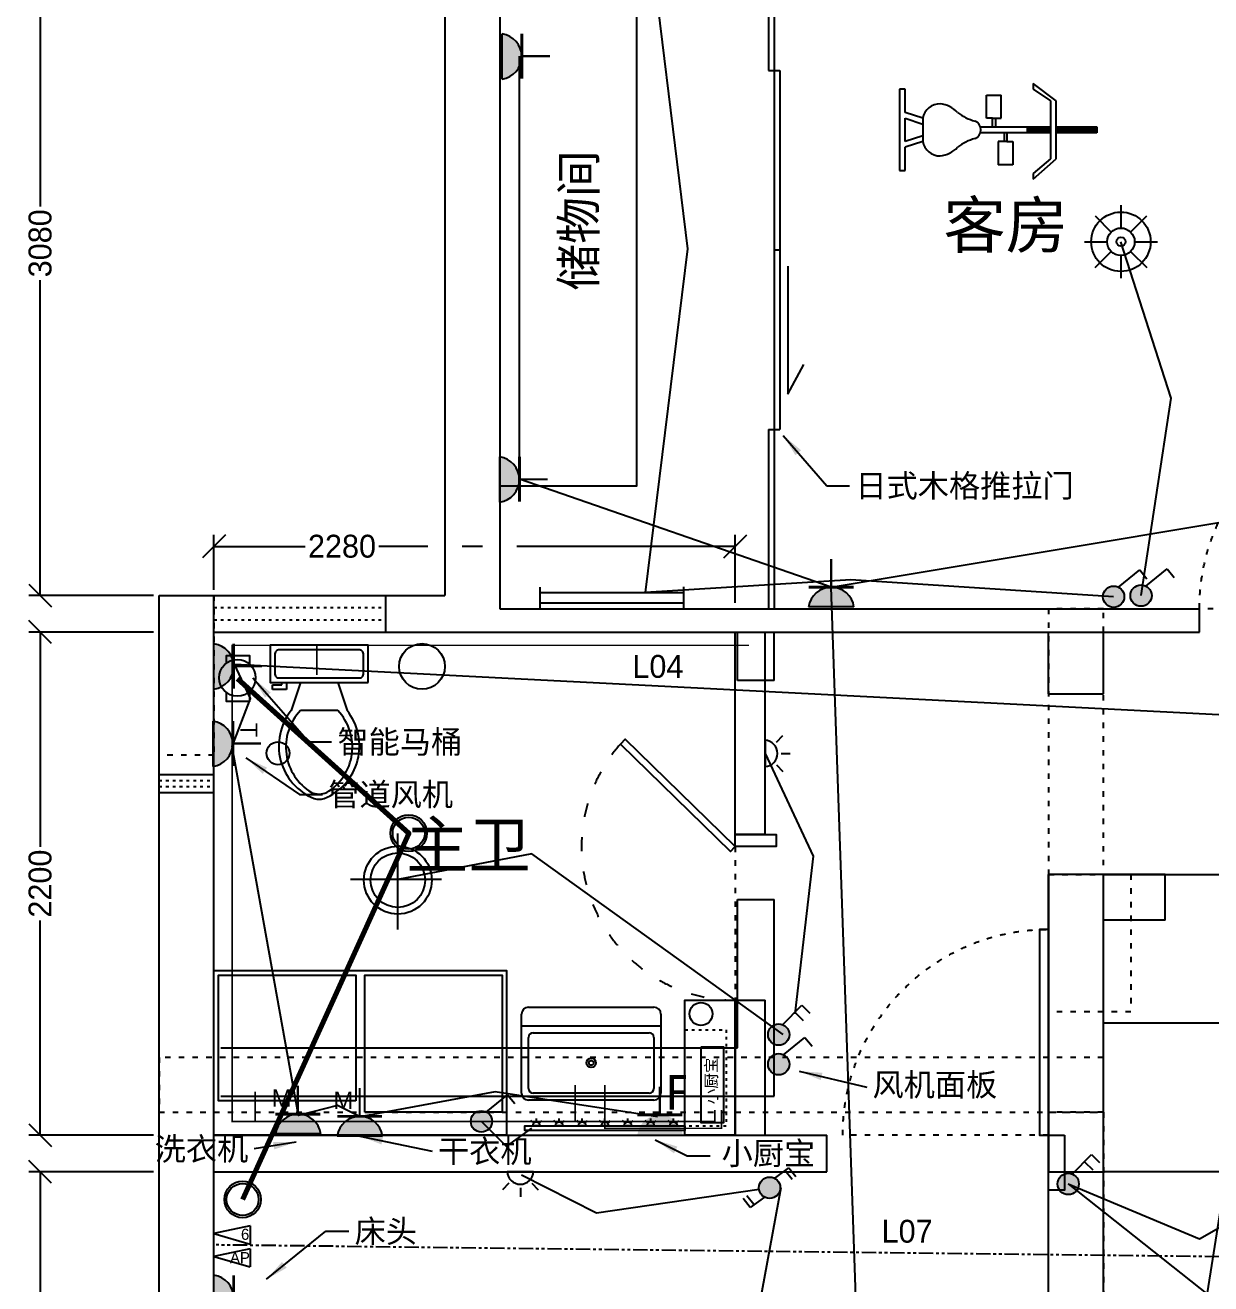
# Model space of a CAD drawing. Header units: millimetres. Extents: x -19825 to 39593, y -31971 to 32026.
# Drawn here: x 334 to 5520, y 6240 to 11744 of the extents above; entities that cross this region are included whole.
import ezdxf

# ---------------------------------------------------------------- set-up
doc = ezdxf.new("R2010")
doc.units = ezdxf.units.MM
for name, pattern in [('ACAD_ISO03W100', [30, 12, -18]), ('DASHED2', [0.25, 0.125, -0.125]), ('PHANTOM2', [1.25, 0.625, -0.125, 0.125, -0.125, 0.125, -0.125])]:
    doc.linetypes.add(name, pattern=pattern)
for name, color, linetype in [('air supply', 3, 'Continuous'), ('blocks', 253, 'Continuous'), ('carbinet', 210, 'Continuous'), ('column', 1, 'ACAD_ISO03W100'), ('dim', 7, 'Continuous'), ('doors', 40, 'Continuous'), ('light current', 110, 'Continuous'), ('lighting', 6, 'Continuous'), ('new wall', 90, 'Continuous'), ('removed-wall', 253, 'Continuous'), ('strong current', 1, 'Continuous'), ('wall', 7, 'Continuous'), ('water supply', 7, 'Continuous'), ('windows', 140, 'Continuous')]:
    doc.layers.add(name, color=color, linetype=linetype)
doc.styles.add('Century Gothic', font='Century Gothic')
doc.styles.get("Standard").update_dxf_attribs({"font": 'Heiti SC.ttf'})
doc.styles.add('汉字', font='', dxfattribs={"width": 0.65, "height": 75})
doc.styles.get('汉字').set_extended_font_data('FangSong_GB2312')
doc.linetypes.add('ZIGZAG', pattern='A,0.00254,-5.08,[131,ltypeshp.shx,S=5.08,R=0,X=-5.08,Y=0],-10.16,[131,ltypeshp.shx,S=5.08,R=180,X=5.08,Y=0],-5.08', length=20.32254)
doc.dimstyles.new('副本 ISO-25', dxfattribs={"dimscale": 40, "dimtxt": 2.5, "dimasz": 2.5, "dimexe": 1.25, "dimexo": 0.625, "dimgap": 0.63, "dimtad": 0, "dimdec": 0, "dimtxsty": 'Standard', "dimblk": 'OBLIQUE', "dimblk1": 'OBLIQUE', "dimblk2": 'OBLIQUE', "dimcen": 2.5, "dimadec": 0, "dimazin": 0, "dimtfac": 1, "dimtdec": 0, "dimtmove": 0, "dimatfit": 3, "dimfxl": 1, "dimarcsym": 0})

# ---------------------------------------------------------------- blocks, each defined once
blk = doc.blocks.new('跑步机')
at = {"linetype": 'Continuous'}
for p, q in [((-0.75, 10), (-0.75, 17)), ((-0.75, 17), (0.25, 17)), ((-0.5, 17), (-0.5, 9.9929)), ((-0.25, 10), (-0.25, 17)), ((0, 17), (0, 9.9929)), ((0.25, 17), (0.25, 10)), ((-5.25, 10), (-8.25, 6)), ((-7.25, 6), (-5.25, 9)), ((-0.75, 10), (-5.25, 10)), ((-5.25, 9), (4.75, 9)), ((4.75, 10), (-0.75, 10)), ((-0.75, 5), (-0.75, 9)), ((-0.5, 8.9396), (-0.5, 5)), ((-0.25, 5), (-0.25, 9)), ((0, 8.9396), (0, 5)), ((0.25, 9), (0.25, 5)), ((8.25, 6), (4.75, 10)), ((4.75, 9), (7.25, 6)), ((-8.25, 6), (-7.25, 6)), ((-0.75, -3.0635), (-0.75, 5)), ((-0.75, 5), (0.25, 5)), ((0.25, 5), (0.25, -3.0635)), ((7.25, 6), (8.25, 6)), ((1.75, 2.5), (5.75, 2.5)), ((1.75, 1.5), (1.75, 2.5)), ((5.75, 2.5), (5.75, 0)), ((-6.25, -2), (-6.25, 0.5)), ((-2.25, 0.5), (-6.25, 0.5)), ((-2.25, -0.5), (-2.25, 0.5)), ((0.25, 1.5), (1.75, 1.5)), ((0.25, 1), (1.75, 1)), ((1.75, 1.5), (1.75, 0)), ((1.75, 0), (5.75, 0)), ((-2.25, -2), (-6.25, -2)), ((-2.25, -0.5), (-0.75, -0.5)), ((-2.25, -1), (-2.25, -0.5)), ((-2.25, -1), (-2.25, -2)), ((-0.75, -1), (-2.25, -1)), ((-2.25, -13), (-3.25, -16)), ((-2.25, -16), (-1.25, -13)), ((-2.25, -13), (1.75, -13)), ((0.75, -13), (1.75, -16)), ((1.75, -13), (2.75, -16)), ((-7.25, -16), (-7.25, -17)), ((-4.75, -16), (-7.25, -16)), ((-7.25, -17), (6.75, -17)), ((-3.25, -16), (-4.75, -16)), ((1.75, -16), (-2.25, -16)), ((6.75, -16), (2.75, -16)), ((6.75, -17), (6.75, -16))]:
    blk.add_line(p, q, dxfattribs=at)
for centre, radius, start, end in [((-9.6692, -1.9154), 8.1889, 321.6175, 345.2525), ((-0.25, -4.625), 1.625, 22.61987, 157.3801), ((9.1691, -1.9154), 8.1889, 194.7476, 218.3825), ((0.1685, -10.5843), 4.9531, 133.6443, 173.2256), ((-0.6686, -10.5843), 4.9531, 6.774486, 46.35562), ((-1.7006, -10.0005), 3.0494, 179.9906, 259.6205), ((1.2006, -10.0005), 3.0494, 280.3795, 0.009389)]:
    blk.add_arc(centre, radius, start, end, dxfattribs=at)
blk = doc.blocks.new('洗涤槽 - 单槽 - 30 英寸 (俯视)')
blk.add_line((-15, -3.999996), (15, -3.999996))
for points in [[(-13.5, 0), (13.5, 0)], [(-15, -18.499996), (-15, -1.5)], [(15, -1.5), (15, -18.499996)], [(-13.5, -17.499996), (-13.5, -6.499996)], [(-12.5, -5.499996), (12.5, -5.499996)], [(13.5, -6.499996), (13.5, -17.499996)], [(12.5, -18.499996), (-12.5, -18.499996)], [(13.5, -19.999996), (-13.5, -19.999996)]]:
    blk.add_lwpolyline(points)
for radius in [1, 0.5]:
    blk.add_circle((0, -11.999996), radius)
for centre, radius, start, end in [((-13.5, -1.5), 1.5, 90, 180), ((13.5, -1.5), 1.5, 0, 90), ((-12.5, -6.499996), 1, 90, 180), ((12.5, -6.499996), 1, 0, 90), ((-13.5, -18.499996), 1.5, 180, 270), ((-12.5, -17.499996), 1, 180, 270), ((12.5, -17.499996), 1, 270, 0), ((13.5, -18.499996), 1.5, 270, 0)]:
    blk.add_arc(centre, radius, start, end)
blk = doc.blocks.new('马桶 - (俯视)')
for p, q in [((9.5, -6), (9.5, -2)), ((-8, -8.5), (-8, -8)), ((-7, -8), (-7, -9.5)), ((-4, -8), (-6, -14)), ((4, -8), (6, -14)), ((-10, -8.5), (-8, -8.5)), ((-10, -9.5), (-10, -8.5)), ((-7, -9.5), (-10, -9.5)), ((4, -14), (-4, -14))]:
    blk.add_line(p, q)
blk.add_lwpolyline([(10.5, -8), (10.5, 0), (-10.5, 0), (-10.5, -8)], close=True)
for points in [[(-9.5, -2), (-9.5, -6)], [(8.5, -1), (-8.5, -1)], [(-8.5, -7), (8.5, -7)]]:
    blk.add_lwpolyline(points)
for centre, radius, start, end in [((-8.62, -1.88), 0.884, 81.8699, 188.1301), ((8.62, -1.88), 0.884, 351.8699, 98.1301), ((-8.62, -6.12), 0.884, 171.8699, 278.1301), ((8.62, -6.12), 0.884, 261.8699, 8.1301), ((3.52, -21.58), 12.17, 141.4691, 247.9714), ((4.2, -21.82), 11.33, 136.3677, 238.9468), ((-3.52, -21.58), 12.17, 292.0284, 38.5307), ((-4.2, -21.82), 11.33, 301.053, 43.6321), ((0, -27.88), 4, 245.7318, 294.2682), ((0, -29), 4, 254.8605, 285.1395)]:
    blk.add_arc(centre, radius, start, end)
blk = doc.blocks.new('_Oblique')
at = {"color": 0, "linetype": 'ByBlock', "lineweight": -2}
blk.add_line((-0.5, -0.5), (0.5, 0.5), dxfattribs=at)
blk = doc.blocks.new('*D18')
at = {"layer": 'dim', "color": 0, "lineweight": -2, "transparency": 16777216}
for p, q in [((2145, 12330), (350, 12330)), ((400, 12330), (400, 10951.7)), ((400, 9250.3), (400, 10628.7)), ((895, 9250.3), (350, 9250.3))]:
    blk.add_line(p, q, dxfattribs=at)
at = {"layer": 'dim', "color": 0, "lineweight": -2, "transparency": 16777216, "xscale": 100, "yscale": 100, "zscale": 100}
for p, rotation in [((400, 12330), 90), ((400, 9250.3), 270)]:
    blk.add_blockref('_Oblique', p, dxfattribs=dict(at, rotation=rotation))
at = {"layer": 'dim', "color": 0, "transparency": 16777216, "insert": (400, 10790.2), "char_height": 100, "attachment_point": 5, "rotation": 90}
blk.add_mtext('3080', dxfattribs=at)
blk = doc.blocks.new('*D19')
at = {"layer": 'dim', "color": 0, "lineweight": -2, "transparency": 16777216}
for p, q in [((895, 9090.3), (350, 9090.3)), ((400, 9090.3), (400, 8151.7)), ((400, 6890), (400, 7828.7)), ((895, 6890), (350, 6890))]:
    blk.add_line(p, q, dxfattribs=at)
at = {"layer": 'dim', "color": 0, "lineweight": -2, "transparency": 16777216, "xscale": 100, "yscale": 100, "zscale": 100}
for p, rotation in [((400, 9090.3), 90), ((400, 6890), 270)]:
    blk.add_blockref('_Oblique', p, dxfattribs=dict(at, rotation=rotation))
at = {"layer": 'dim', "color": 0, "transparency": 16777216, "insert": (400, 7990.2), "char_height": 100, "attachment_point": 5, "rotation": 90}
blk.add_mtext('2200', dxfattribs=at)
blk = doc.blocks.new('*D20')
at = {"layer": 'dim', "color": 0, "lineweight": -2, "transparency": 16777216}
for p, q in [((1160, 9275.3), (1160, 9515)), ((3440, 9217.3), (3440, 9515)), ((1160, 9465), (1558.5, 9465)), ((2095, 9465), (1881.5, 9465)), ((2335, 9465), (2245, 9465)), ((3440, 9465), (2485, 9465))]:
    blk.add_line(p, q, dxfattribs=at)
at = {"layer": 'dim', "color": 0, "lineweight": -2, "transparency": 16777216, "xscale": 100, "yscale": 100, "zscale": 100, "rotation": 180}
blk.add_blockref('_Oblique', (1160, 9465), dxfattribs=at)
at = {"layer": 'dim', "color": 0, "lineweight": -2, "transparency": 16777216, "xscale": 100, "yscale": 100, "zscale": 100}
blk.add_blockref('_Oblique', (3440, 9465), dxfattribs=at)
at = {"layer": 'dim', "color": 0, "transparency": 16777216, "insert": (1720, 9465), "char_height": 100, "attachment_point": 5}
blk.add_mtext('2280', dxfattribs=at)
blk = doc.blocks.new('*D21')
at = {"layer": 'dim', "color": 0, "lineweight": -2, "transparency": 16777216}
for p, q in [((895, 6730), (350, 6730)), ((400, 6730), (400, 4766.5)), ((400, 2480), (400, 4443.5)), ((725, 2480), (350, 2480))]:
    blk.add_line(p, q, dxfattribs=at)
at = {"layer": 'dim', "color": 0, "lineweight": -2, "transparency": 16777216, "xscale": 100, "yscale": 100, "zscale": 100}
for p, rotation in [((400, 6730), 90), ((400, 2480), 270)]:
    blk.add_blockref('_Oblique', p, dxfattribs=dict(at, rotation=rotation))
at = {"layer": 'dim', "color": 0, "transparency": 16777216, "insert": (400, 4605), "char_height": 100, "attachment_point": 5, "rotation": 90}
blk.add_mtext('4250', dxfattribs=at)
blk = doc.blocks.new('door')
at = {"layer": 'doors', "linetype": 'ACAD_ISO03W100', "ltscale": 2}
blk.add_line((0, 70), (0, 970), dxfattribs=at)
at = {"layer": 'doors'}
for points in [[(0, 70), (-900, 70), (-900, 110), (0, 110)], [(0, 0), (240, 0), (240, 70), (0, 70)]]:
    blk.add_lwpolyline(points, close=True, dxfattribs=at)
at = {"layer": 'doors', "linetype": 'ACAD_ISO03W100', "ltscale": 2}
blk.add_arc((0, 70), 900, 90, 180, dxfattribs=at)
blk = doc.blocks.new('socket water proff')
at = {"layer": 'strong current'}
blk.add_hatch(color=2, dxfattribs=at).paths.add_polyline_path([(100.1, -6.8, 0.86847), (-98, -6.8)])
at = {"layer": 'strong current', "color": 2}
for points, const_width in [([(0, 79.4), (0, 202.9)], 9.63), ([(98.2, 79.4), (-98.2, 79.4)], 12.8)]:
    blk.add_lwpolyline(points, dxfattribs=dict(at, const_width=const_width))
at = {"layer": 'strong current', "color": 2, "style": '汉字'}
blk.add_text('F', height=150.5, dxfattribs=at).set_placement((22.2, 102.2))
blk = doc.blocks.new('socket')
at = {"layer": 'strong current'}
blk.add_hatch(color=2, dxfattribs=at).paths.add_polyline_path([(99.1, 0, 0.86847), (-99.1, 0)])
at = {"layer": 'strong current', "color": 2}
blk.add_line((99.1, 0), (-99.1, 0), dxfattribs=at)
for points, const_width in [([(-1, 86.2), (-1, 209.7)], 9.63), ([(97.2, 86.2), (-99.3, 86.2)], 12.8)]:
    blk.add_lwpolyline(points, dxfattribs=dict(at, const_width=const_width))
blk.add_arc((0, -14), 100.1, 8.0533, 171.9467, dxfattribs=at)
blk = doc.blocks.new('cat socket')
at = {"color": 2}
for p, q in [((158.9, 33.5), (0, 0)), ((0, 0), (158.9, -46.4)), ((158.9, 33.5), (158.9, -46.4))]:
    blk.add_line(p, q, dxfattribs=at)
at = {"color": 2, "style": 'Century Gothic'}
blk.add_text('6', height=48.8, dxfattribs=at).set_placement((118.2, -27.8))
blk = doc.blocks.new('light')
at = {"layer": 'lighting'}
for p, q in [((0, -192.1), (0, 206.7)), ((-218.6, 0), (201.6, 0))]:
    blk.add_line(p, q, dxfattribs=at)
blk.add_circle((-2.3, -0.7), 148.4, dxfattribs=at)
at = {"layer": 'lighting', "linetype": 'ByBlock', "ltscale": 0.01}
blk.add_circle((-2.3, -0.7), 118.9, dxfattribs=at)
blk = doc.blocks.new('WALL LIGHT')
blk.add_lwpolyline([(58, 0), (-58, 0)])
blk.add_arc((0, -3), 57.8, 3.1992, 176.8008)
blk = doc.blocks.new('*U353')
at = {"layer": 'lighting', "color": 2, "ltscale": 8}
for p, q in [((-665, -35), (-673.5, -43.5)), ((-650, -41), (-650, -53)), ((-635, -35), (-626.5, -43.5)), ((-565, -35), (-573.5, -43.5)), ((-550, -41), (-550, -53)), ((-535, -35), (-526.5, -43.5)), ((-465, -35), (-473.5, -43.5)), ((-450, -41), (-450, -53)), ((-435, -35), (-426.5, -43.5)), ((-365, -35), (-373.5, -43.5)), ((-350, -41), (-350, -53)), ((-335, -35), (-326.5, -43.5)), ((-265, -35), (-273.5, -43.5)), ((-250, -41), (-250, -53)), ((-235, -35), (-226.5, -43.5)), ((-165, -35), (-173.5, -43.5)), ((-150, -41), (-150, -53)), ((-135, -35), (-126.5, -43.5)), ((-65, -35), (-73.5, -43.5)), ((-50, -41), (-50, -53)), ((-35, -35), (-26.5, -43.5))]:
    blk.add_line(p, q, dxfattribs=at)
at = {"layer": 'lighting', "ltscale": 8}
blk.add_lwpolyline([(-700, 0), (0, 0), (0, -20), (-700, -20)], close=True, dxfattribs=at)
at = {"layer": 'lighting', "xscale": 0.3, "yscale": 0.3, "zscale": 0.3, "rotation": 180}
for p in [(-650, -20), (-550, -20), (-450, -20), (-350, -20), (-250, -20), (-150, -20), (-50, -20)]:
    blk.add_blockref('WALL LIGHT', p, dxfattribs=at)
blk = doc.blocks.new('fgdgfgfrd')
at = {"layer": ''}
blk.add_hatch(color=2, dxfattribs=at).paths.add_polyline_path([(-169345.2, -1042558.6, 0.86847), (-169558.4, -1042558.6)])
at = {"layer": '', "color": 2}
blk.add_line((-169345.2, -1042558.6), (-169558.4, -1042558.6), dxfattribs=at)
for points, const_width in [([(-169452.9, -1042465.9), (-169452.9, -1042333)], 10.4), ([(-169347.2, -1042465.9), (-169558.6, -1042465.9)], 13.8)]:
    blk.add_lwpolyline(points, dxfattribs=dict(at, const_width=const_width))
blk.add_arc((-169451.8, -1042573.7), 107.7, 8.05334, 171.94666, dxfattribs=at)
blk = doc.blocks.new('socket mid')
at = {"layer": 'strong current', "xscale": 0.9292800000917901, "yscale": 0.9292800000917901, "zscale": 0.9292800000917901}
blk.add_blockref('fgdgfgfrd', (157466.3, 968825.1), dxfattribs=at)
at = {"layer": 'strong current', "color": 2, "lineweight": 100, "ltscale": 8, "insert": (-200, 190), "char_height": 75, "attachment_point": 1}
blk.add_mtext_dynamic_manual_height_columns('\\pxqr;{\\fArial|b0|i0|c134|p0;M}', width=170, gutter_width=250, heights=[0], dxfattribs=at)
blk = doc.blocks.new('socket top')
at = {"layer": 'strong current', "xscale": 0.9292800000917901, "yscale": 0.9292800000917901, "zscale": 0.9292800000917901}
blk.add_blockref('fgdgfgfrd', (157466.3, 968825.1), dxfattribs=at)
at = {"layer": 'strong current', "color": 2, "lineweight": 100, "ltscale": 8, "insert": (-200, 190), "char_height": 75, "attachment_point": 1}
blk.add_mtext_dynamic_manual_height_columns('\\pxqr;{\\fArial|b0|i0|c134|p0;T}', width=170, gutter_width=250, heights=[0], dxfattribs=at)
blk = doc.blocks.new('Access Point')
at = {"color": 2}
for p, q in [((158.9, 33.5), (0, 0)), ((0, 0), (158.9, -46.4)), ((158.9, 33.5), (158.9, -46.4))]:
    blk.add_line(p, q, dxfattribs=at)
at = {"color": 2, "style": 'Century Gothic'}
blk.add_text('AP', height=48.8, dxfattribs=at).set_placement((70, -30))
blk = doc.blocks.new('1 gang switch')
at = {"layer": 'lighting'}
blk.add_hatch(color=2, dxfattribs=at).paths.add_polyline_path([(-41.3, 21.7, 1), (41.3, -21.7, 1)])
at = {"layer": 'lighting', "color": 2}
for p, q in [((21.2, 41), (114.4, 117)), ((114.4, 117), (145.6, 78.7))]:
    blk.add_line(p, q, dxfattribs=at)
blk.add_circle((0, 0), 46.7, dxfattribs=at)
blk = doc.blocks.new('2 gang switch')
at = {"layer": 'lighting'}
blk.add_hatch(color=2, dxfattribs=at).paths.add_polyline_path([(-43.4, 17.2, 1), (43.4, -17.2, 1)])
at = {"layer": 'lighting', "color": 2}
for p, q in [((16.7, 43), (101.3, 128.4)), ((101.3, 128.4), (136.5, 93.6)), ((71.4, 96.7), (107.1, 62.2))]:
    blk.add_line(p, q, dxfattribs=at)
blk.add_circle((0, 0), 46.7, dxfattribs=at)
blk = doc.blocks.new('wall light 2')
at = {"color": 6, "ltscale": 8, "transparency": 33554687}
for p, q in [((-50, -50), (-78.3, -78.3)), ((50, -50), (78.3, -78.3)), ((0, -70), (0, -110))]:
    blk.add_line(p, q, dxfattribs=at)
at = {"color": 6, "transparency": 33554687}
blk.add_lwpolyline([(57.7, 0), (-57.7, 0)], dxfattribs=at)
blk.add_arc((0, 3.2), 57.8, 183.1992, 356.8008, dxfattribs=at)
blk = doc.blocks.new('pendant lamp')
at = {"layer": 'lighting', "ltscale": 8}
for p, q in [((-56.6, 56.6), (-21.2, 21.2)), ((0, 80), (0, 30)), ((21.2, 21.2), (56.6, 56.6)), ((-80, 0), (-30, 0)), ((30, 0), (80, 0)), ((-56.6, -56.6), (-21.2, -21.2)), ((21.2, -21.2), (56.6, -56.6)), ((0, -30), (0, -80))]:
    blk.add_line(p, q, dxfattribs=at)
for radius in [65, 10]:
    blk.add_circle((0, 0), radius, dxfattribs=at)
at = {"layer": 'lighting'}
blk.add_circle((0, 0), 30, dxfattribs=at)
blk = doc.blocks.new('FLUORESCENT STRIP LIGHT')
for p, q in [((0, 46.3), (0, 0)), ((0.2, 34.7), (314.7, 34.7)), ((314.7, 47.1), (314.6, 0.8)), ((0, 12.3), (314.6, 12.3))]:
    blk.add_line(p, q)
blk = doc.blocks.new('2 gang 2 way switch')
at = {"layer": 'lighting'}
blk.add_hatch(color=2, dxfattribs=at).paths.add_polyline_path([(-41.3, 21.7, 1), (41.3, -21.7, 1)])
at = {"layer": 'lighting', "color": 2}
for p, q in [((21.2, 41), (83.6, 87.6)), ((68.1, 76.1), (99.4, 37.8)), ((83.6, 87.6), (114.8, 49.2)), ((-85.4, -85.8), (-115.8, -46.9)), ((-68.4, -73.7), (-98.9, -34.7)), ((-22, -40.6), (-85.4, -85.8))]:
    blk.add_line(p, q, dxfattribs=at)
blk.add_circle((0, 0), 46.7, dxfattribs=at)

msp = doc.modelspace()

# ---------------------------------------------------------------- linework, layer by layer
at = {"layer": 'air supply', "transparency": 33554687}
for points in [[(1215, 8954.6), (1215, 8987), (1315, 8987), (1315, 8950.3)], [(1315, 8829.9), (1315, 8787), (1215, 8787), (1215, 8825.6)]]:
    msp.add_lwpolyline(points, dxfattribs=at)
at = {"layer": 'air supply', "linetype": 'ZIGZAG', "lineweight": 70, "ltscale": 5, "transparency": 33554687}
msp.add_lwpolyline([(1262.3, 8887), (2011.6, 8210.8), (1285.4, 6608.9)], dxfattribs=at)
at = {"layer": 'air supply', "transparency": 33554687}
for centre, radius in [((1262.3, 8890.1), 80), ((2011.6, 8210.8), 80), ((2011.6, 8210.8), 70), ((1285.4, 6608.9), 80), ((1285.4, 6608.9), 70)]:
    msp.add_circle(centre, radius, dxfattribs=at)
at = {"layer": 'blocks', "ltscale": 8}
msp.add_line((3585, 9192.3), (3610, 9192.3), dxfattribs=at)
at = {"layer": 'blocks'}
for points in [[(1160, 6890), (1160, 7610), (2440, 7610), (2440, 6890)], [(1780, 7040), (1180, 7040), (1180, 7590), (1780, 7590)], [(1820, 6990), (1820, 7590), (2420, 7590), (2420, 6990)]]:
    msp.add_lwpolyline(points, close=True, dxfattribs=at)
at = {"layer": 'blocks', "ltscale": 4}
msp.add_lwpolyline([(3290, 7275), (3290, 6945), (3390, 6945), (3390, 7275)], close=True, dxfattribs=at)
at = {"layer": 'blocks'}
msp.add_circle((2070, 8940), 100, dxfattribs=at)
at = {"layer": 'carbinet'}
for p, q in [((5050, 6730), (5050, 8030)), ((5050, 8030), (7988.4, 8030)), ((7980, 6730), (5050, 6730))]:
    msp.add_line(p, q, dxfattribs=at)
at = {"layer": 'carbinet', "ltscale": 8}
msp.add_line((7980, 7380), (5050, 7380), dxfattribs=at)
at = {"layer": 'carbinet'}
msp.add_lwpolyline([(2410, 12330), (2410, 9730), (3010, 9730), (3010, 12330)], close=True, dxfattribs=at)
at = {"layer": 'column', "ltscale": 2}
for points in [[(1160, 9250.3), (1160, 8552.3), (920, 8552.3), (920, 9250.3)], [(5050, 6990.3), (5050, 9192.3), (4810, 9192.3), (4810, 6990.3)], [(5170, 8030), (5170, 7430), (4810, 7430), (4810, 8030)], [(5050, 6990.3), (5050, 7230.3), (920, 7230.3), (920, 6990.3)], [(5050, 6990.3), (5050, 6990.3), (4810, 6990.3), (4810, 6990.3)], [(5050, 6990), (5050, 1840), (4810, 1840), (4810, 6990)]]:
    msp.add_lwpolyline(points, close=True, dxfattribs=at)
at = {"layer": 'doors'}
for p, q in [((3585, 12330), (3585, 11545.6)), ((3610, 12330), (3610, 9192.3)), ((3635, 11545.6), (3635, 9976.7)), ((3585, 9976.7), (3585, 9192.3))]:
    msp.add_line(p, q, dxfattribs=at)
at = {"layer": 'doors', "ltscale": 8}
for p, q in [((3585, 11545.6), (3635, 11545.6)), ((3610, 10761.2), (3635, 10761.2)), ((3670, 10690), (3670, 10130)), ((3670, 10130), (3739.4, 10259.6, 20)), ((3585, 9976.7), (3635, 9976.7))]:
    msp.add_line(p, q, dxfattribs=at)
at = {"layer": 'doors', "linetype": 'ACAD_ISO03W100', "ltscale": 2}
msp.add_line((3440, 8152.2), (3440, 7480), dxfattribs=at)
at = {"layer": 'doors'}
for points in [[(3440, 8152.2), (2959, 8621.7), (2938.2, 8600.3), (3419.1, 8130.8)], [(3440, 8204.4), (3619.2, 8204.4), (3619.2, 8152.2), (3440, 8152.2)]]:
    msp.add_lwpolyline(points, close=True, dxfattribs=at)
at = {"layer": 'doors', "linetype": 'ACAD_ISO03W100', "ltscale": 5}
msp.add_arc((3440.2, 8152.7), 672.7, 138.2768, 269.9827, dxfattribs=at)
at = {"layer": 'light current', "linetype": 'PHANTOM2', "ltscale": 100}
msp.add_lwpolyline([(12180, 6280), (1170, 6410)], dxfattribs=at)
at = {"layer": 'lighting', "ltscale": 8}
for points in [[(5094.6, 9244.9), (3945, 9318.9), (3047.5, 9263.8), (3232.8, 10766.1), (3047.4, 12278.2)], [(5214.5, 9249.7), (5346.5, 10112.8), (5126.5, 10797.1)], [(3570, 8559.4), (3780, 8110), (3700, 7420)], [(3650, 7330), (2550, 8120), (1963.5, 8007.6)], [(2330, 6950), (2440, 6840), (2550, 6920)], [(3543.8, 6653.2), (2833.6, 6548.8), (2504.9, 6714.9)], [(4895.9, 6676.7), (5470.3, 6436.4), (5810, 6630), (6233.8, 6451.6), (6570, 6630), (7001, 6390.8), (7330, 6636.4)], [(4895.9, 6676.7), (6176.8, 5661.8), (7546.8, 5001.2), (7434.8, 4478.8), (7556.7, 3957.7), (7283.4, 3197.5), (7366.7, 2326.1)], [(3639, 6660), (3496.6, 5882.6), (4944, 5313.2), (2500.8, 4805), (1207.3, 3432.2)]]:
    msp.add_lwpolyline(points, dxfattribs=at)
at = {"layer": 'new wall'}
for p, q in [((3440, 8204.4), (3440, 9090.3)), ((3570, 8204.4), (3570, 9090.3)), ((3570, 8204.4), (3440, 8204.4)), ((3440, 6890), (3440, 7480)), ((3440, 7480), (3570, 7480)), ((3570, 6890), (3570, 7480)), ((1160, 6890), (3840, 6890)), ((3840, 6730), (3840, 6890)), ((1160, 6730), (3840, 6730))]:
    msp.add_line(p, q, dxfattribs=at)
at = {"layer": 'new wall', "ltscale": 8}
msp.add_lwpolyline([(3440, 6890), (3220, 6890), (3220, 7480), (3440, 7480)], close=True, dxfattribs=at)
at = {"layer": 'new wall', "linetype": 'ACAD_ISO03W100'}
msp.add_lwpolyline([(3220, 7350), (3400, 7350), (3400, 6930), (3220, 6930)], close=True, dxfattribs=at)
at = {"layer": 'removed-wall'}
for p, q in [((5470, 9090.3), (5470, 9192.3)), ((2170, 9090.3), (3450, 9090.3)), ((3450, 8877.9), (3450, 9090.3)), ((3610, 9090.3), (5470, 9090.3)), ((3610, 8878), (3610, 9090.3)), ((4810, 8820), (4810, 9090.3)), ((5050, 8820), (5050, 9090.3)), ((3610, 8878), (3450, 8878)), ((4810, 8820), (5050, 8820)), ((5320, 8030), (4810, 8030)), ((4810, 2480), (4810, 8030)), ((5050, 4620), (5050, 8030)), ((5320, 7830), (5320, 8030)), ((3450, 7272), (3450, 7920)), ((3450, 7920), (3610, 7920)), ((3610, 7060), (3610, 7920)), ((5320, 7830), (5050, 7830)), ((1190, 7272), (3450, 7272)), ((1190, 7060), (3610, 7060))]:
    msp.add_line(p, q, dxfattribs=at)
at = {"layer": 'strong current', "ltscale": 8}
for points in [[(5609, 2376.2), (5293.1, 2117.2), (4930, 2560), (6460, 12240)], [(3100, 6970), (2390, 7080), (1800, 6970), (1700, 7020), (1530, 6976), (1240, 8590), (1320, 8800), (1250, 8950), (10060, 8500), (12502.1, 11569.9)], [(7892.4, 5714.2), (7790, 4440), (7900, 3570), (7820, 3420), (7887.5, 3282), (6020, 2880), (5310, 2376), (4240, 3480), (3777.2, 1905.2), (1900, 2550), (1246, 3060.9), (1246.2, 6179.5), (3970, 6100), (3859, 9286.2), (2496.2, 9758.2), (2496.2, 11608.2)], [(3860, 9286), (6543.8, 9734), (6543.8, 9989)]]:
    msp.add_lwpolyline(points, dxfattribs=at)
at = {"layer": 'wall'}
for p, q in [((2170, 12570), (2170, 9250)), ((2410, 12330), (2410, 9192.3)), ((920, 2240), (920, 9250.3)), ((1160, 6890), (1160, 9250.3)), ((1910, 9250), (2170, 9250)), ((1910, 9250), (1910, 9090.3)), ((2410, 9192.3), (5470, 9192.3)), ((5470, 9090.3), (5470, 9192.3)), ((1910, 9090.3), (5470, 9090.3)), ((920, 8468), (1160, 8468)), ((920, 8388), (1160, 8388)), ((1160, 2480), (1160, 6890))]:
    msp.add_line(p, q, dxfattribs=at)
at = {"layer": 'wall', "linetype": 'Continuous'}
for p, q in [((920, 9250.3), (1160, 9250.3)), ((5050, 7830), (5050, 8030))]:
    msp.add_line(p, q, dxfattribs=at)
at = {"layer": 'wall', "linetype": 'ACAD_ISO03W100'}
for p, q in [((920, 8441.6), (1160, 8441.6)), ((920, 8414.4), (1160, 8414.4))]:
    msp.add_line(p, q, dxfattribs=at)
at = {"layer": 'wall'}
msp.add_lwpolyline([(4810, 8030), (4810, 6730), (5050, 6730), (5050, 8030)], close=True, dxfattribs=at)
for centre in [(1440, 8560.3), (3290, 7420.3)]:
    msp.add_circle(centre, 50, dxfattribs=at)
at = {"layer": 'water supply', "color": 3, "linetype": 'DASHED2', "ltscale": 150, "const_width": 7}
for points in [[(3500, 9032.3), (1240, 9032.3), (1240, 6950), (1500, 6950), (3350, 6950), (3350, 7000)], [(2740, 7110), (2740, 6950)], [(1340, 7080), (1340, 6948.9)]]:
    msp.add_lwpolyline(points, dxfattribs=at)
at = {"layer": 'water supply', "color": 3, "const_width": 7}
msp.add_lwpolyline([(1610, 9032.3), (1610, 8903.1)], dxfattribs=at)
at = {"layer": 'water supply', "color": 1, "linetype": 'PHANTOM2', "ltscale": 150, "const_width": 7}
msp.add_lwpolyline([(2870, 7110), (2870, 6920), (3380, 6920), (3380, 7000)], dxfattribs=at)
at = {"layer": 'windows'}
for p, q in [((1160, 9250.3), (1910, 9250.3)), ((1160, 9090.3), (1910, 9090.3))]:
    msp.add_line(p, q, dxfattribs=at)
at = {"layer": 'windows', "linetype": 'ACAD_ISO03W100'}
for p, q in [((1160, 9197.5), (1910, 9197.5)), ((1160, 9143.1), (1910, 9143.1))]:
    msp.add_line(p, q, dxfattribs=at)

# ---------------------------------------------------------------- block references
at = {"layer": 'blocks', "xscale": 25.4, "yscale": 25.4, "zscale": 25.4, "rotation": 270}
msp.add_blockref('跑步机', (4590, 11280), dxfattribs=at)
at = {"layer": 'blocks'}
for name, p, xscale, yscale, zscale in [('马桶 - (俯视)', (1620, 9032.3), 20.40445865265091, 20.40445865265091, 20.40445865265091), ('洗涤槽 - 单槽 - 30 英寸 (俯视)', (2810, 7450), 20.32, 20.32, 20.32)]:
    msp.add_blockref(name, p, dxfattribs=dict(at, xscale=xscale, yscale=yscale, zscale=zscale))
at = {"layer": 'doors', "linetype": 'ByBlock', "xscale": -1, "rotation": 90}
msp.add_blockref('door', (6440, 9192.3), dxfattribs=at)
at = {"layer": 'doors', "xscale": -1, "rotation": 90}
msp.add_blockref('door', (4880, 6890), dxfattribs=at)
at = {"layer": 'light current'}
for name, p in [('cat socket', (1160, 6460)), ('Access Point', (1160, 6360))]:
    msp.add_blockref(name, p, dxfattribs=at)
at = {"layer": 'lighting', "xscale": 2, "yscale": 2, "zscale": 2}
for name, p in [('pendant lamp', (5126.5, 10797.1)), ('FLUORESCENT STRIP LIGHT', (2584.6, 9193.4))]:
    msp.add_blockref(name, p, dxfattribs=at)
at = {"layer": 'lighting', "ltscale": 8}
for name, p in [('1 gang switch', (5094.6, 9244.9)), ('1 gang switch', (5214.5, 9249.7)), ('2 gang switch', (3630, 7330)), ('1 gang switch', (3630, 7200)), ('1 gang switch', (2330, 6950)), ('2 gang switch', (4895.9, 6676.7, 20))]:
    msp.add_blockref(name, p, dxfattribs=at)
at = {"layer": 'lighting'}
for name, p, rotation in [('wall light 2', (3570, 8559.4), 90), ('light', (1963.5, 8007.6), 90), ('*U353', (2520, 6910.7), 179.9999999999999)]:
    msp.add_blockref(name, p, dxfattribs=dict(at, rotation=rotation))
for name, p in [('wall light 2', (2500, 6730)), ('2 gang 2 way switch', (3590, 6660))]:
    msp.add_blockref(name, p, dxfattribs=at)
at = {"layer": 'strong current'}
for name, p, rotation in [('socket', (2420, 11607.2), 269.9999999999999), ('socket', (2410, 9757.2), 269.9999999999999), ('socket', (1160, 8940), 269.9999999999999), ('socket top', (1160, 8600), 270), ('socket', (1160, 6178.4), 269.9999999999999)]:
    msp.add_blockref(name, p, dxfattribs=dict(at, rotation=rotation))
for name, p in [('socket', (3860, 9200)), ('socket mid', (1530, 6900)), ('socket mid', (1800, 6890)), ('socket water proff', (3110, 6900))]:
    msp.add_blockref(name, p, dxfattribs=at)

# ---------------------------------------------------------------- texts
at = {"layer": 'blocks', "ltscale": 4, "insert": (3310, 7025), "char_height": 50, "attachment_point": 1, "rotation": 90}
msp.add_mtext_dynamic_manual_height_columns('小厨宝', width=200, gutter_width=250, heights=[0], dxfattribs=at)
at = {"layer": 'carbinet', "insert": (2680, 10310), "char_height": 150, "attachment_point": 1, "rotation": 90}
msp.add_mtext_dynamic_manual_height_columns('\\pxqc;储物间', width=1160, gutter_width=250, heights=[0], dxfattribs=at)
at = {"layer": 'dim', "lineweight": 100, "ltscale": 8, "char_height": 200, "attachment_point": 1}
for s, insert in [('客房', (4350, 10970)), ('主卫', (2000, 8260))]:
    msp.add_mtext_dynamic_manual_height_columns(s, width=1110, gutter_width=250, heights=[0], dxfattribs=dict(at, insert=insert))
at = {"layer": 'doors', "ltscale": 8, "insert": (3965.2, 9780), "char_height": 100, "attachment_point": 1}
msp.add_mtext('日式木格推拉门', dxfattribs=at)
at = {"layer": 'lighting', "ltscale": 8, "insert": (4040, 7050), "char_height": 100, "attachment_point": 7}
msp.add_mtext('风机面板', dxfattribs=at)
at = {"layer": 'strong current', "ltscale": 8, "char_height": 100, "attachment_point": 1}
for s, width, insert in [('L04', 280, (2990, 8990)), ('L07', 530, (4080, 6520))]:
    msp.add_mtext_dynamic_manual_height_columns(s, width=width, gutter_width=250, heights=[0], dxfattribs=dict(at, insert=insert))
at = {"layer": 'strong current', "ltscale": 8, "char_height": 100}
for s, insert, attachment_point in [('智能马桶', (1700, 8660), 1), ('管道风机', (1660, 8430), 1), ('洗衣机', (1310, 6880), 3), ('干衣机', (2140, 6870), 1), ('小厨宝', (3380, 6750), 7), ('床头', (1775.2, 6520), 1)]:
    msp.add_mtext(s, dxfattribs=dict(at, insert=insert, attachment_point=attachment_point))

# ---------------------------------------------------------------- dimensions: what is measured, and where the dimension line sits
at = {"layer": 'dim'}
for base, p1, p2, picture, middle in [((400, 12330), (920, 9250.3), (2170, 12330), '*D18', (400, 10790.2)), ((400, 9090.3), (920, 6890), (920, 9090.3), '*D19', (400, 7990.2)), ((400, 6730), (750, 2480), (920, 6730), '*D21', (400, 4605))]:
    dim = msp.add_linear_dim(base=base, p1=p1, p2=p2, angle=90, dimstyle='副本 ISO-25', dxfattribs=at)
    dim.commit()
    dim.dimension.update_dxf_attribs({"geometry": picture, "text_midpoint": middle})
dim = msp.add_linear_dim(base=(3440, 9465), p1=(1160, 9250.3), p2=(3440, 9192.3), angle=180, dimstyle='副本 ISO-25', dxfattribs=at)
dim.commit()
dim.dimension.update_dxf_attribs({"geometry": '*D20', "text_midpoint": (1720, 9465), "dimtype": 160})

# ---------------------------------------------------------------- leaders
at = {"layer": 'doors', "ltscale": 8, "annotation_type": 0, "has_hookline": 1, "hookline_direction": 0, "text_width": 830.2}
msp.add_leader([(3650, 9950), (3840, 9730), (3940, 9730)], dimstyle='副本 ISO-25', override={"dimgap": 0.63, "dimtad": 0}, dxfattribs=at)
at = {"layer": 'lighting', "ltscale": 8, "annotation_type": 0, "has_hookline": 1, "hookline_direction": 0, "text_width": 490.7}
msp.add_leader([(3720, 7170), (4014.8, 7100)], dimstyle='副本 ISO-25', override={"dimgap": 0.63, "dimtad": 0}, dxfattribs=at)
at = {"layer": 'strong current', "ltscale": 8, "annotation_type": 0, "has_hookline": 1}
for points, hookline_direction, text_width in [([(1330, 8890), (1574.8, 8610), (1674.8, 8610)], 0, 483.3), ([(1300, 8540), (1534.8, 8380), (1634.8, 8380)], 0, 488.2), ([(1798.1, 6886.2), (2114.8, 6820)], 0, 361.8), ([(1520, 6860), (1335.2, 6830)], 1, 364.3), ([(3090, 6870), (3230, 6800), (3330, 6800)], 0, 361.8), ([(1390, 6260), (1650, 6470), (1750, 6470)], 0, 235.4)]:
    msp.add_leader(points, dimstyle='副本 ISO-25', override={"dimgap": 0.63, "dimtad": 0}, dxfattribs=dict(at, hookline_direction=hookline_direction, text_width=text_width))

doc.saveas('drawing.dxf')
